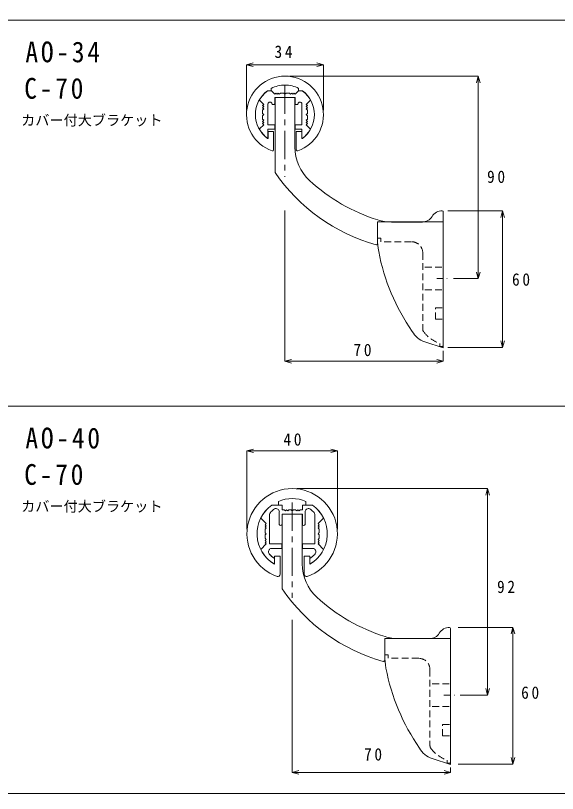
# Model space of a CAD drawing. Units: millimetres, scale not verified, with parts at other scales. Extents: x -3793 to 2769, y -1367 to 1367.
# Drawn here: x 203 to 1161, y -1367 to 9 of the extents above; entities that cross this region are included whole.
import ezdxf
from ezdxf.enums import TextEntityAlignment as Align

# ---------------------------------------------------------------- set-up
doc = ezdxf.new("R2010")
doc.units = ezdxf.units.MM
doc.header["$LTSCALE"] = 10
doc.linetypes.add('CHAIN1', pattern=[8, 5, -1, 1, -1])
doc.linetypes.add('DASHED1', pattern=[1.8, 1.2, -0.6])
doc.layers.add('0-F_外枠', color=7, linetype='Continuous', lineweight=18)
doc.styles.add('ＭＳ ゴシック', font='')
doc.styles.get('ＭＳ ゴシック').set_extended_font_data('MS Gothic')

msp = doc.modelspace()

# ---------------------------------------------------------------- linework, layer by layer
at = {"layer": '0-F_外枠'}
for p, q in [((1273.23, 1), (-1974, 1)), ((654.73, -124.04), (654.73, -119.98)), ((703.13, -124.04), (703.13, -119.98)), ((648.2, -124.04), (654.73, -124.04)), ((654.93, -124.24), (648.27, -124.24)), ((660.93, -130.24), (654.93, -124.24)), ((660.93, -130.24), (662.93, -128.24)), ((660.93, -147.44), (660.93, -136.24)), ((660.93, -136.24), (678.93, -136.24)), ((661.33, -136.28), (661.33, -268.4)), ((696.53, -136.28), (661.33, -136.28)), ((664.93, -130.24), (662.93, -128.24)), ((666.93, -128.24), (664.93, -130.24)), ((676.93, -128.24), (670.93, -128.24)), ((676.93, -128.24), (678.93, -130.24)), ((680.93, -128.24), (678.93, -130.24)), ((696.93, -136.24), (678.93, -136.24)), ((680.93, -128.24), (686.93, -128.24)), ((686.93, -128.24), (688.93, -130.24)), ((688.93, -130.24), (690.93, -128.24)), ((690.93, -128.24), (692.93, -130.24)), ((692.93, -130.24), (694.93, -128.24)), ((696.93, -130.24), (694.93, -128.24)), ((696.53, -136.28), (696.53, -224.04)), ((696.93, -130.24), (702.93, -124.24)), ((696.93, -147.44), (696.93, -136.24)), ((702.93, -124.24), (709.59, -124.24)), ((709.65, -124.04), (703.13, -124.04)), ((633.9, -140.81), (633.69, -140.6)), ((641.33, -148.24), (633.9, -140.81)), ((641.33, -148.24), (639.33, -150.24)), ((639.33, -150.24), (641.33, -152.24)), ((660.13, -148.24), (656.93, -148.24)), ((697.73, -148.24), (700.93, -148.24)), ((708.93, -184.24), (708.93, -147.49)), ((641.33, -152.24), (639.33, -154.24)), ((639.33, -154.24), (641.33, -156.24)), ((641.33, -156.24), (639.33, -158.24)), ((639.33, -164.24), (639.33, -158.24)), ((639.33, -164.24), (641.33, -166.24)), ((716.53, -156.24), (718.53, -158.24)), ((718.53, -164.24), (716.53, -166.24)), ((718.53, -164.24), (718.53, -158.24)), ((639.33, -168.24), (641.33, -166.24)), ((639.33, -168.24), (639.33, -174.24)), ((641.33, -176.24), (639.33, -174.24)), ((639.33, -178.24), (641.33, -176.24)), ((641.33, -180.24), (639.33, -178.24)), ((718.53, -168.24), (716.53, -166.24)), ((716.53, -176.24), (718.53, -174.24)), ((718.53, -168.24), (718.53, -174.24)), ((633.78, -191.79), (633.69, -191.87)), ((634.1, -191.46), (633.78, -191.79)), ((641.33, -184.24), (634.1, -191.46)), ((639.33, -182.24), (641.33, -180.24)), ((641.33, -184.24), (639.33, -182.24)), ((660.93, -192.24), (648.93, -192.24)), ((648.93, -192.24), (648.93, -207.93)), ((660.93, -184.24), (660.93, -192.24)), ((696.93, -184.24), (708.93, -184.24)), ((708.93, -192.24), (708.93, -207.93)), ((649.13, -196.24), (649.13, -207.93)), ((658.93, -196.24), (649.13, -196.24)), ((658.93, -228.46), (658.93, -196.24)), ((698.93, -228.46), (698.93, -196.24)), ((698.93, -196.24), (708.73, -196.24)), ((708.73, -196.24), (708.73, -207.93)), ((958.93, -338.28), (958.93, -508.28)), ((958.93, -338.39), (958.93, -508.28)), ((842.53, -356.22), (842.53, -385.96)), ((958.93, -356.22), (842.53, -356.22)), ((921.94, -356.28), (867.24, -356.28)), ((921.94, -356.28), (874.85, -356.28)), ((958.93, -356.22), (958.93, -579.06)), ((842.53, -385.08), (842.53, -394.46)), ((958.93, -574.28), (958.93, -528.28)), ((926.18, -568.14), (958.93, -579.06)), ((1273.23, -682), (-1974, -682)), ((667.58, -850.38), (667.58, -856.97)), ((667.58, -856.97), (655.72, -856.97)), ((655.78, -857.17), (673.77, -857.17)), ((673.77, -857.17), (673.77, -865.17)), ((677.77, -865.17), (673.77, -865.17)), ((679.77, -867.17), (677.77, -865.17)), ((679.77, -867.17), (681.77, -865.17)), ((683.77, -867.17), (681.77, -865.17)), ((683.77, -867.17), (685.77, -865.17)), ((685.77, -865.17), (689.77, -865.17)), ((691.77, -867.17), (689.77, -865.17)), ((691.77, -867.17), (693.77, -865.17)), ((693.77, -865.17), (697.77, -865.17)), ((699.77, -867.17), (697.77, -865.17)), ((699.77, -867.17), (701.77, -865.17)), ((703.77, -867.17), (701.77, -865.17)), ((703.77, -867.17), (705.77, -865.17)), ((705.77, -865.17), (709.77, -865.17)), ((709.77, -857.17), (709.77, -865.17)), ((727.57, -857.17), (709.77, -857.17)), ((645.67, -889.71), (636.13, -880.17)), ((651.68, -874.68), (651.68, -925.73)), ((668.97, -891.17), (668.97, -869.03)), ((673.77, -873.17), (709.77, -873.17)), ((673.77, -891.17), (673.77, -873.17)), ((674.16, -873.21), (674.16, -1005.33)), ((709.36, -873.21), (674.16, -873.21)), ((709.36, -873.21), (709.36, -960.97)), ((709.77, -891.17), (709.77, -873.17)), ((714.57, -891.17), (714.57, -869.03)), ((714.57, -891.17), (714.57, -869.17)), ((731.68, -874.68), (731.68, -925.73)), ((747.21, -880.17), (737.68, -889.71)), ((645.67, -889.71), (643.67, -891.71)), ((643.67, -891.71), (645.67, -893.71)), ((645.67, -893.71), (643.67, -895.71)), ((643.67, -895.71), (645.67, -897.71)), ((643.67, -899.71), (645.67, -897.71)), ((643.67, -899.71), (643.67, -905.71)), ((643.67, -909.74), (645.69, -907.73)), ((739.68, -905.71), (737.66, -907.73)), ((739.68, -909.74), (737.66, -907.73)), ((739.68, -895.71), (737.68, -897.71)), ((739.68, -899.71), (737.68, -897.71)), ((739.68, -905.71), (739.68, -899.71)), ((643.67, -909.74), (643.67, -915.74)), ((645.67, -917.73), (643.67, -915.73)), ((645.67, -917.73), (643.67, -919.73)), ((645.67, -921.73), (643.67, -919.73)), ((645.67, -921.73), (643.67, -923.73)), ((737.68, -917.73), (739.68, -915.73)), ((737.68, -917.73), (739.68, -919.73)), ((737.68, -921.73), (739.68, -919.73)), ((739.68, -923.73), (737.68, -921.73)), ((739.68, -909.74), (739.68, -915.74)), ((636.13, -935.27), (645.67, -925.73)), ((643.67, -923.73), (645.67, -925.73)), ((673.68, -925.73), (651.68, -925.73)), ((673.68, -933.73), (654.72, -933.73)), ((673.68, -925.73), (673.68, -933.73)), ((709.68, -925.73), (709.68, -933.73)), ((709.68, -925.73), (731.68, -925.73)), ((709.68, -933.73), (728.63, -933.73)), ((739.68, -923.73), (737.68, -925.73)), ((747.22, -935.27), (737.68, -925.73)), ((660.48, -947.09), (670.28, -947.09)), ((660.48, -961.54), (660.48, -947.09)), ((670.28, -947.09), (670.28, -979.36)), ((722.88, -947.09), (713.08, -947.09)), ((713.08, -979.36), (713.08, -947.09)), ((722.88, -961.54), (722.88, -947.09)), ((660.28, -951.66), (660.28, -961.17)), ((723.08, -951.66), (723.08, -961.19)), ((971.76, -1075.21), (971.76, -1245.21)), ((971.76, -1075.32), (971.76, -1245.21)), ((855.36, -1093.15), (855.36, -1122.89)), ((971.76, -1093.15), (855.36, -1093.15)), ((934.77, -1093.21), (880.07, -1093.21)), ((934.77, -1093.21), (887.67, -1093.21)), ((971.76, -1093.15), (971.76, -1315.99)), ((855.36, -1122.01), (855.36, -1131.39)), ((971.76, -1311.21), (971.76, -1265.21)), ((939, -1305.07), (971.76, -1315.99))]:
    msp.add_line(p, q, dxfattribs=at)
at = {"layer": '0-F_外枠', "color": 3, "lineweight": 9}
for p, q in [((610.93, -78), (622.52, -74.89)), ((610.93, -78), (746.93, -78)), ((610.93, -78), (622.52, -81.11)), ((610.93, -78), (610.93, -158.24)), ((746.93, -78), (735.34, -74.89)), ((746.93, -78), (735.34, -81.11)), ((746.93, -78), (746.93, -158.24)), ((1020.72, -98.24), (686.93, -98.24)), ((1020.72, -98.24), (1017.62, -109.83)), ((1020.72, -456.28), (1020.72, -98.24)), ((1020.72, -98.24), (1023.83, -109.83)), ((678.93, -602.66), (678.93, -336.18)), ((1063.73, -336.4), (966.68, -336.4)), ((1063.73, -336.4), (1060.62, -347.99)), ((1063.73, -336.4), (1063.73, -578.26)), ((1063.73, -336.4), (1066.83, -347.99)), ((678.93, -602.66), (678.93, -351.67)), ((1020.72, -456.28), (1017.62, -444.68)), ((1020.72, -456.28), (1023.83, -444.68)), ((1020.72, -456.28), (976.66, -456.28)), ((1063.73, -578.26), (1060.62, -566.66)), ((1063.73, -578.26), (1066.83, -566.66)), ((958.93, -602.66), (958.93, -584.28)), ((1063.73, -578.26), (966.68, -578.26)), ((678.93, -602.66), (690.52, -599.55)), ((678.93, -602.66), (690.52, -605.76)), ((678.93, -602.66), (958.93, -602.66)), ((958.93, -602.66), (947.34, -599.55)), ((958.93, -602.66), (947.34, -605.76)), ((611.68, -761), (623.27, -757.89)), ((611.68, -761), (623.27, -764.11)), ((611.68, -761), (771.68, -761)), ((611.68, -761), (611.68, -899.73)), ((771.68, -761), (760.08, -757.89)), ((771.68, -761), (760.08, -764.11)), ((771.68, -761), (771.68, -899.73)), ((1037.29, -827.73), (699.77, -827.73)), ((1037.29, -827.73), (1034.18, -839.32)), ((1037.29, -827.73), (1040.4, -839.32)), ((1037.29, -1193.21), (1037.29, -827.73)), ((691.76, -1329.68), (691.76, -1060)), ((1082.07, -1073.33), (985.02, -1073.33)), ((1082.07, -1073.33), (1078.96, -1084.92)), ((1082.07, -1073.33), (1085.18, -1084.92)), ((1082.07, -1073.33), (1082.07, -1315.19)), ((1037.29, -1193.21), (1034.18, -1181.62)), ((1037.29, -1193.21), (1040.4, -1181.62)), ((1037.29, -1193.21), (988.47, -1193.21)), ((1082.07, -1315.19), (1078.96, -1303.6)), ((1082.07, -1315.19), (1085.18, -1303.6)), ((1082.07, -1315.19), (985.02, -1315.19)), ((691.76, -1329.68), (703.35, -1326.57)), ((971.76, -1329.68), (960.16, -1326.57)), ((971.76, -1329.68), (960.16, -1332.78)), ((971.76, -1329.68), (971.76, -1321.21))]:
    msp.add_line(p, q, dxfattribs=at)
at = {"layer": '0-F_外枠', "color": 5, "linetype": 'CHAIN1'}
for p, q in [((678.93, -115.04), (678.93, -276.08)), ((691.76, -852.3), (691.76, -1020.87))]:
    msp.add_line(p, q, dxfattribs=at)
at = {"layer": '0-F_外枠', "color": 5, "linetype": 'DASHED1'}
for p, q in [((848.53, -385.08), (842.53, -385.08)), ((848.53, -385.08), (842.53, -385.08)), ((848.53, -391.08), (848.53, -385.08)), ((848.53, -391.08), (848.53, -385.08)), ((902.53, -391.08), (848.53, -391.08)), ((902.53, -391.08), (848.53, -391.08)), ((922.53, -411.08), (922.53, -545.65)), ((922.53, -411.08), (922.53, -545.65)), ((956.53, -436.28), (922.53, -436.28)), ((947.19, -456.28), (965.92, -456.28)), ((956.53, -476.28), (922.53, -476.28)), ((944.93, -528.28), (958.93, -528.28)), ((944.93, -528.28), (958.93, -528.28)), ((952.93, -574.28), (952.93, -571.14)), ((952.93, -574.28), (952.93, -571.14)), ((952.93, -576.28), (952.93, -574.28)), ((956.93, -576.28), (952.93, -576.28)), ((861.36, -1122.01), (855.36, -1122.01)), ((861.36, -1122.01), (855.36, -1122.01)), ((861.36, -1128.01), (861.36, -1122.01)), ((861.36, -1128.01), (861.36, -1122.01)), ((915.36, -1128.01), (861.36, -1128.01)), ((915.36, -1128.01), (861.36, -1128.01)), ((935.36, -1148.01), (935.36, -1282.59)), ((935.36, -1148.01), (935.36, -1282.59)), ((969.35, -1173.21), (935.35, -1173.21)), ((960.01, -1193.21), (978.75, -1193.21)), ((969.35, -1213.21), (935.35, -1213.21)), ((957.76, -1265.21), (971.76, -1265.21)), ((957.76, -1265.21), (971.76, -1265.21)), ((965.76, -1311.21), (965.76, -1308.07)), ((969.76, -1313.21), (965.76, -1313.21))]:
    msp.add_line(p, q, dxfattribs=at)
at = {"layer": '0-F_外枠'}
msp.add_lwpolyline([(-1974, -1366.99), (1973.99, -1366.99), (1973.99, 1367), (-1974, 1367)], close=True, dxfattribs=at)
for points in [[(670.93, -128.24), (668.93, -130.24), (666.93, -128.24)], [(660.93, -184.24), (648.93, -184.24), (648.93, -147.49)], [(716.53, -148.24), (723.95, -140.81), (724.17, -140.6)], [(716.53, -148.24), (718.53, -150.24), (716.53, -152.24), (718.53, -154.24), (716.53, -156.24)], [(716.53, -184.24), (718.53, -182.24), (716.53, -180.24), (718.53, -178.24), (716.53, -176.24)], [(696.93, -184.24), (696.93, -192.24), (708.93, -192.24)], [(716.53, -184.24), (723.76, -191.46), (724.08, -191.79), (724.17, -191.87)], [(715.77, -850.38), (715.77, -856.97), (727.63, -856.97)], [(737.68, -889.71), (739.68, -891.71), (737.68, -893.71), (739.68, -895.71)], [(643.67, -905.71), (643.7, -905.74), (645.69, -907.73)]]:
    msp.add_lwpolyline(points, dxfattribs=at)
at = {"layer": '0-F_外枠', "color": 5, "linetype": 'DASHED1'}
for points in [[(944.93, -528.28), (944.93, -508.28), (958.93, -508.28)], [(944.93, -528.28), (944.93, -508.28), (958.93, -508.28)], [(957.76, -1265.21), (957.76, -1245.21), (971.76, -1245.21)], [(957.76, -1265.21), (957.76, -1245.21), (971.76, -1245.21)], [(965.76, -1313.21), (965.76, -1311.21), (965.76, -1308.07)]]:
    msp.add_lwpolyline(points, dxfattribs=at)
at = {"layer": '0-F_外枠', "color": 3, "lineweight": 9}
msp.add_lwpolyline([(969.36, -1329.68), (691.76, -1329.68), (703.35, -1332.78)], dxfattribs=at)
at = {"layer": '0-F_外枠'}
for centre, radius, start, end in [((678.93, -166.24), 68, 90, 250.52878), ((678.93, -166.24), 68, 289.47122, 90), ((678.93, -166.24), 52.2, 90, 117.61975), ((678.93, -166.24), 52.2, 62.38025, 90), ((678.93, -166.24), 52.2, 126.05727, 233.90348), ((678.93, -166.24), 52, 126.12893, 150.41967), ((678.93, -166.24), 52, 29.58033, 53.87107), ((678.93, -166.24), 52.2, 306.09652, 53.94273), ((652.53, -147.86), 3.62, 5.45262, 173.80057), ((649.13, -147.49), 0.2, 173.80057, 180), ((656.93, -147.44), 0.8, 185.45262, 270), ((660.13, -147.44), 0.8, 270, 0), ((697.73, -147.44), 0.8, 180, 270), ((700.93, -147.44), 0.8, 270, 354.54738), ((705.33, -147.86), 3.62, 6.19943, 174.54738), ((708.73, -147.49), 0.2, 0, 6.19943), ((678.93, -166.24), 52, 209.54242, 233.90348), ((678.93, -166.24), 52, 306.09652, 330.45758), ((648.53, -207.93), 0.6, 233.90348, 0), ((648.53, -207.93), 0.4, 233.90348, 0), ((709.33, -207.93), 0.6, 180, 306.09652), ((709.33, -207.93), 0.4, 180, 306.09652), ((656.93, -228.46), 2, 250.52878, 0), ((776.53, -224.04), 80, 180, 227.46866), ((700.93, -228.46), 2, 180, 289.47122), ((925.68, -88.07), 320, 214.3, 254.46828), ((938.77, -47.18), 320, 227.46866, 252.66151), ((956.53, -356.28), 20, 88.20954, 151.02684), ((956.93, -338.27), 2, 359.80267, 83.54384), ((867.24, -276.28), 80, 252.66151, 270), ((921.89, -336.28), 20, 270.13596, 328.96261), ((921.89, -336.28), 20, 270.13596, 328.96261), ((840.53, -394.46), 2, 254.46828, 0), ((962.53, -385.96), 120, 180, 190.70488), ((1206.21, -339.89), 368, 190.70488, 214.79529), ((938.83, -530.19), 40, 209.50328, 251.56505), ((691.68, -907.73), 80, 289.52454, 250.47546), ((691.68, -907.73), 62.2, 67.21172, 112.78828), ((691.68, -907.73), 62.2, 125.31435, 239.89358), ((691.68, -907.73), 62, 125.37314, 153.61316), ((691.68, -907.73), 54, 125.55481, 134.07921), ((663.01, -869.1), 5.97, 0.6654, 117.21931), ((720.54, -869.1), 5.97, 68.54853, 179.3346), ((691.68, -907.73), 54, 45.92079, 54.89935), ((691.68, -907.73), 62.2, 300.10642, 54.68565), ((691.68, -907.73), 62, 26.38818, 54.62686), ((659.68, -874.68), 8, 134.07921, 180), ((723.68, -874.68), 8, 0, 45.92079), ((671.37, -890.73), 2.44, 190.38886, 349.61114), ((712.17, -890.73), 2.44, 190.38886, 349.61114), ((691.68, -907.73), 62, 206.37574, 239.54416), ((656.01, -939.54), 6.22, 125.3101, 216.91043), ((654.72, -937.73), 4, 90, 125.3101), ((691.68, -907.73), 62, 300.42776, 333.62293), ((728.63, -937.73), 4, 54.6899, 90), ((727.34, -939.54), 6.22, 313.44403, 54.6899), ((691.68, -907.73), 54, 221.17793, 234.44519), ((691.68, -907.73), 54, 222.28847, 234.44519), ((691.68, -907.73), 54, 305.55481, 317.71153), ((789.36, -960.97), 80, 180, 227.46866), ((666.28, -979.36), 4, 250.47546, 0), ((717.08, -979.36), 4, 180, 289.52454), ((938.51, -825.01), 320, 214.3, 254.46828), ((951.59, -784.11), 320, 227.46866, 252.66151), ((934.72, -1073.21), 20, 270.13596, 328.96261), ((934.72, -1073.21), 20, 270.13596, 328.96261), ((969.36, -1093.21), 20, 88.20954, 151.02684), ((969.76, -1075.21), 2, 359.80267, 83.54384), ((880.07, -1013.21), 80, 252.66151, 270), ((975.36, -1122.89), 120, 180, 190.70488), ((853.36, -1131.39), 2, 254.46828, 0), ((1219.04, -1076.82), 368, 190.70488, 214.79529), ((951.65, -1267.12), 40, 209.50328, 251.56505)]:
    msp.add_arc(centre, radius, start, end, dxfattribs=at)
at = {"layer": '0-F_外枠', "color": 5, "linetype": 'DASHED1'}
for centre, radius, start, end in [((902.53, -411.08), 20, 0, 90), ((902.53, -411.08), 20, 0, 90), ((930.53, -545.65), 8, 180, 217.17265), ((930.53, -545.65), 8, 180, 217.17265), ((971.96, -514.23), 60, 217.17265, 251.50375), ((956.93, -574.28), 2, 270, 0), ((915.36, -1148.01), 20, 0, 90), ((915.36, -1148.01), 20, 0, 90), ((943.36, -1282.59), 8, 180, 217.17265), ((943.36, -1282.59), 8, 180, 217.17265), ((984.79, -1251.17), 60, 217.17265, 251.50375), ((969.76, -1311.21), 2, 270, 0)]:
    msp.add_arc(centre, radius, start, end, dxfattribs=at)

# ---------------------------------------------------------------- texts
at = {"layer": '0-F_外枠', "color": 2, "style": 'ＭＳ ゴシック'}
for p in [(212.48, -190.87), (212.48, -873.87)]:
    msp.add_text('カバー付大ブラケット', height=18.33, dxfattribs=at).set_placement(p, align=Align.BOTTOM_LEFT)
at = {"layer": '0-F_外枠', "color": 2, "attachment_point": 7, "style": 'ＭＳ ゴシック'}
for s, insert, char_height in [('\\T1.22;\\W0.9;AO-34', (220, -74.3), 36.66), ('\\T1.36;\\W0.9;34', (660.5, -66.37), 21.99), ('\\T1.22;\\W0.9;C-70', (217.92, -138.73), 36.66), ('\\T1.36;\\W0.9;90', (1036.33, -287.51), 21.99), ('\\T1.36;\\W0.9;60', (1080.45, -469.19), 21.99), ('\\T1.36;\\W0.9;70', (800.13, -593.78), 21.99), ('\\T1.22;\\W0.9;AO-40', (220, -757.3), 36.66), ('\\T1.36;\\W0.9;40', (676.3, -752.14), 21.99), ('\\T1.22;\\W0.9;C-70', (217.92, -821.73), 36.66), ('\\T1.36;\\W0.9;92', (1053.98, -1012.84), 21.99), ('\\T1.36;\\W0.9;60', (1096.57, -1199.88), 21.99), ('\\T1.36;\\W0.9;70', (818.8, -1309.14), 21.99)]:
    msp.add_mtext(s, dxfattribs=dict(at, insert=insert, char_height=char_height))

doc.saveas('drawing.dxf')
